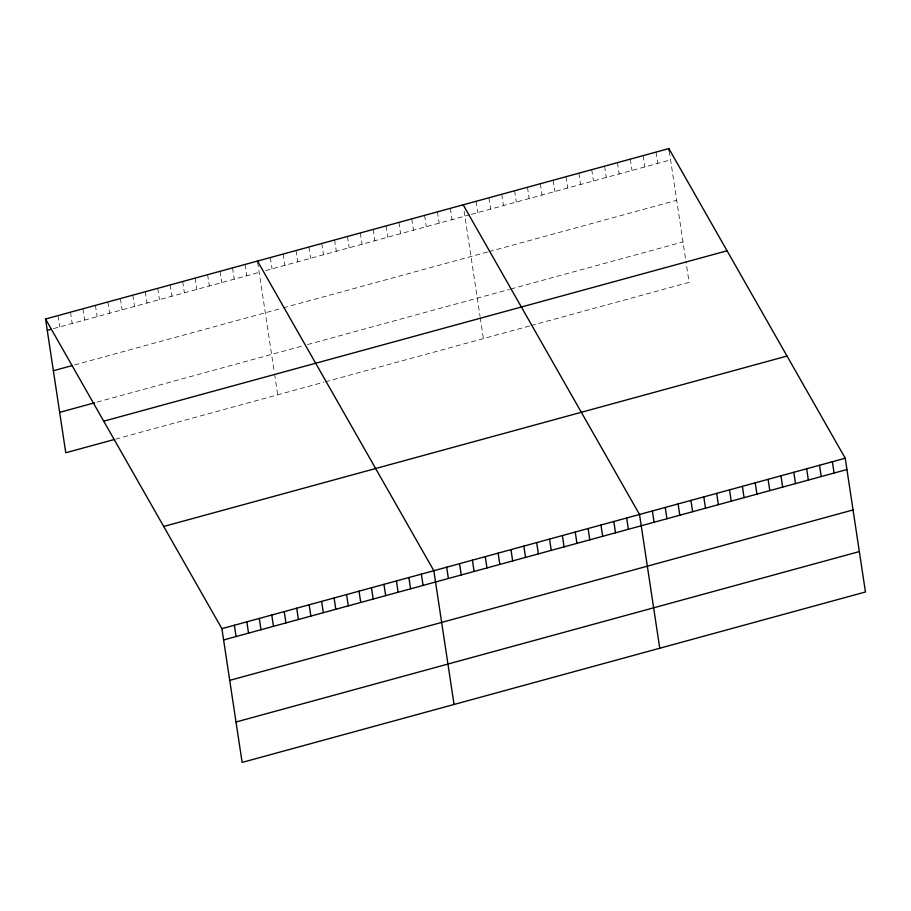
<?xml version="1.0" encoding="UTF-8"?>
<svg xmlns="http://www.w3.org/2000/svg" width="911" height="911" viewBox="0 0 911 911"><rect width="100%" height="100%" fill="white"/><g stroke="black" fill="none" stroke-linecap="round" stroke-linejoin="round"><path stroke-width="0.68" stroke-dasharray="4.55 3.42" d="M53.487 328.598L259.191 272.355M265.613 270.601L470.03 214.711M471.317 214.37L670.576 159.88M74.565 364.924L282.011 308.203M283.298 307.85L487.704 251.96M488.991 251.618L676.691 200.295M97.067 402.127L302.452 345.975M307.588 344.563L509.431 289.379M510.718 289.038L682.988 241.939M115.64 439.136L323.986 382.164M325.273 381.823L529.69 325.933M530.976 325.58L689.103 282.342L685.937 261.446M669.255 151.101L685.732 260.045M656.011 152.103L657.719 163.399M643.155 155.622L644.863 166.918M630.298 159.129L632.006 170.425M617.453 162.648L619.161 173.944M604.597 166.166L606.305 177.463M591.74 169.674L593.448 180.97M578.884 173.192L580.592 184.489M566.027 176.711L567.735 188.008M553.171 180.219L554.879 191.515M540.314 183.737L542.022 195.034M527.458 187.256L529.166 198.552M514.601 190.763L516.309 202.06M501.745 194.282L503.453 205.579M488.888 197.801L490.596 209.097M476.032 201.308L477.74 212.605M464.12 211.101L480.029 316.288M480.245 317.677L483.399 338.585M450.319 208.346L452.027 219.642M437.462 211.853L439.17 223.149M424.606 215.372L426.314 226.668M411.749 218.891L413.457 230.176M398.893 222.398L400.601 233.694M386.036 225.917L387.744 237.213M373.18 229.424L374.888 240.72M360.323 232.943L362.031 244.239M347.467 236.461L349.175 247.758M334.61 239.969L336.318 251.265M321.754 243.488L323.473 254.784M308.909 247.006L310.617 258.303M296.052 250.514L297.76 261.81M283.196 254.032L284.904 265.329M270.339 257.551L272.047 268.847M257.665 262.322L274.336 372.531M274.553 373.92L277.707 394.827M245.013 264.475L246.722 275.771M232.544 267.88L234.252 279.176M220.075 271.284L221.783 282.581M207.617 274.701L209.325 285.997M195.148 278.106L196.856 289.402M182.678 281.51L184.386 292.807M170.209 284.927L171.917 296.223M157.751 288.331L159.459 299.628M145.282 291.736L146.99 303.033M132.812 295.153L134.521 306.449M120.343 298.557L122.063 309.854M107.885 301.962L109.593 313.259M95.416 305.367L97.124 316.664M82.947 308.783L84.655 320.08M70.477 312.188L72.197 323.485M58.019 315.593L59.727 326.89"/><path stroke-width="1.37" d="M45.55 319.009L668.868 148.584L845.226 458.233L865.45 591.991L242.132 762.416L221.897 628.658L45.55 319.009L65.774 452.767L114.399 439.478M47.258 330.306L50.993 329.281M53.373 370.72L72.071 365.607M59.67 412.353L94.573 402.81M103.74 421.189L727.069 250.776M163.707 526.467L787.024 356.053M221.897 628.658L845.226 458.233M223.605 639.955L846.934 469.529M229.72 680.358L853.038 509.944M236.017 722.002L859.335 551.576M463.175 204.827L639.522 514.476L659.758 648.233M257.483 261.058L433.83 570.707L454.054 704.465M832.369 461.752L834.077 473.048M819.513 465.27L821.221 476.555M806.656 468.778L808.364 480.074M793.8 472.297L795.508 483.593M780.943 475.804L782.651 487.1M768.087 479.323L769.795 490.619M755.23 482.841L756.939 494.138M742.374 486.349L744.082 497.645M729.517 489.867L731.226 501.164M668.868 148.584L669.255 151.101M716.661 493.386L718.369 504.683M703.804 496.894L705.513 508.19M690.948 500.412L692.656 511.709M678.091 503.931L679.8 515.227M665.235 507.438L666.943 518.735M652.378 510.957L654.087 522.254M626.666 517.983L628.374 529.28M613.809 521.502L615.517 532.798M600.953 525.021L602.661 536.317M588.096 528.528L589.804 539.824M575.24 532.047L576.948 543.343M562.383 535.566L564.103 546.862M549.538 539.073L551.246 550.369M536.681 542.592L538.39 553.888M523.825 546.11L525.533 557.407M510.969 549.618L512.677 560.914M498.112 553.136L499.82 564.433M485.256 556.655L486.964 567.952M472.399 560.163L474.107 571.459M459.543 563.681L461.251 574.978M446.686 567.2L448.394 578.496M421.36 574.124L423.068 585.42M408.891 577.528L410.599 588.825M396.433 580.933L398.141 592.23M383.964 584.35L385.672 595.646M371.494 587.754L373.203 599.051M359.025 591.159L360.733 602.456M346.567 594.576L348.275 605.872M334.098 597.98L335.806 609.277M321.629 601.385L323.337 612.682M309.159 604.79L310.867 616.087M296.701 608.206L298.409 619.503M284.232 611.611L285.94 622.908M271.763 615.016L273.471 626.312M259.293 618.432L261.001 629.729M246.835 621.837L248.544 633.134M234.366 625.242L236.074 636.538"/></g></svg>
